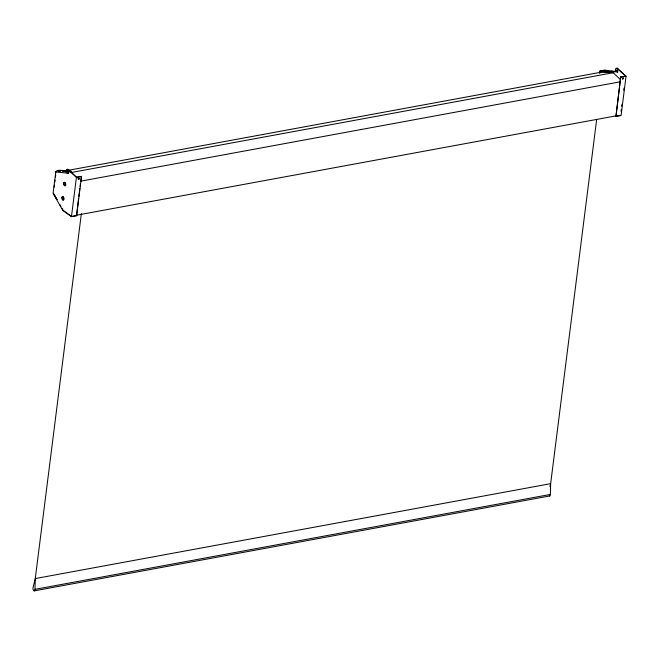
<?xml version="1.0" encoding="UTF-8"?>
<svg xmlns="http://www.w3.org/2000/svg" width="659" height="659" viewBox="0 0 659 659"><rect width="100%" height="100%" fill="white"/><g stroke="black" fill="none" stroke-linecap="round" stroke-linejoin="round"><path stroke-width="0.99" d="M596.675 119.378L550.652 483.673L35.265 578.569L33.065 587.548A1.993 0.964 79.6 0 0 33.741 590.629A1.993 0.964 79.6 0 0 34.976 589.344L35.265 578.569L81.37 213.598M549.384 495.914A1.993 0.964 79.6 0 0 550.347 494.448L550.644 483.673L549.911 486.671M66.526 170.879C64.409 171.398 56.575 168.564 55.768 171.941L66.279 173.02L66.897 172.526M55.776 171.966L53.074 193.334L62.638 210.139L71.452 216.671L76.592 215.724L81.551 176.455L76.535 177.156L68.429 169.552A3.377 1.639 79.6 0 0 67.045 169.627M54.17 187.172L54.425 185.138M54.812 182.082L55.068 180.047M55.455 176.991L55.71 174.956M71.452 216.671L76.411 177.403L68.108 169.61A3.377 1.639 79.6 0 0 66.197 172.444L66.592 172.913M76.592 215.724L78.553 198.441M78.808 196.431L79.821 188.367M80.077 186.349L80.464 183.326M80.719 181.316L81.354 176.274M599.715 72.992L599.97 70.974L604.55 70.134L615.836 71.534M599.863 73.306L600.118 71.329L605.094 70.818M617.425 68.47L625.531 76.073L620.712 76.963L615.951 116.412L621.091 115.465L626.05 76.197L617.425 68.47A3.377 1.639 79.6 0 0 615.506 71.296L615.918 71.815M615.951 116.412L620.712 76.963M621.075 111.346L621.33 109.328M621.709 106.305L621.964 104.295M623.752 90.184L624.007 88.166M78.091 178.655L78.446 178.202M622.475 78.133C625.671 78.437 620.531 79.788 623.579 78.149M56.279 171.464L56.097 171.9M58.56 171.01L60.743 170.747L59.153 170.986M64.343 171.043L602.969 71.864L613.158 72.729L620.284 79.41M67.737 172.024L71.37 171.711L69.45 171.513M599.97 70.974L610.695 72.053L615.358 71.213M600.118 71.329C601.082 72.885 625.473 71.625 610.819 71.394M70.488 172.65L613.158 72.729M76.411 177.403L81.551 176.455M620.91 77.144L626.05 76.197M80.76 181.151L620.399 81.782M75.447 215.411L617.104 115.671M72.531 216.284L76.386 215.575M616.717 116.091L620.564 115.374M34.976 589.344L550.347 494.448M34.268 590.859L549.647 495.963M60.801 170.648L58.371 171.085L60.76 170.302L64.648 171.027M63.198 210.254L61.954 208.31M63.083 210.485L62.638 210.147L71.576 216.465M57.415 170.87L60.57 170.582M611.14 71.337L613.051 71.526M69.409 171.167L71.337 171.365M604.641 70.142L605.399 70.735M622.483 79.129L623.472 78.075M79.286 178.268C76.732 180.269 81.601 178.037 78.1 179.133M54.038 194.158L55.051 195.945M56.073 197.733L57.086 199.52M53.395 193.276L56.921 199.463M59.944 204.768L60.949 206.539M617.788 71.988A1.038 0.502 79.6 0 1 616.997 71.543A1.038 0.502 79.6 0 1 617.121 70.134M617.516 70.216A1.038 0.502 79.6 0 1 617.845 70.818M615.827 71.238A3.377 1.639 79.6 0 1 615.811 70.118M616.157 68.783A3.377 1.639 79.6 0 1 617.747 68.412M66.567 170.755A3.377 1.639 79.6 0 1 66.847 169.923M68.445 171.719A1.038 0.502 79.6 0 1 68.33 173.268A1.038 0.502 79.6 0 1 67.564 172.114A1.038 0.502 79.6 0 1 68.198 171.356M62.234 198.375A1.738 0.84 79.6 0 1 63.124 196.687A1.738 0.84 79.6 0 1 63.898 199.38A1.738 0.84 79.6 0 1 62.481 199.224M63.009 170.92L64.467 170.78L63.009 170.92M63.05 171.291L64.508 171.142L63.05 171.291M606.782 70.793L608.241 70.653L606.782 70.793M606.824 71.164L608.282 71.024L606.824 71.164M616.56 70.694A1.038 0.502 79.6 0 0 617.236 72.202A1.038 0.502 79.6 0 0 617.434 70.637A1.038 0.502 79.6 0 0 616.56 70.694M67.251 171.834A1.038 0.502 79.6 0 0 67.926 173.342A1.038 0.502 79.6 0 0 68.124 171.785A1.038 0.502 79.6 0 0 67.251 171.834M64.022 183.218A1.738 0.84 79.6 0 0 65.15 185.756A1.738 0.84 79.6 0 0 65.488 183.128A1.738 0.84 79.6 0 0 64.022 183.218M63.701 183.284A1.738 0.84 79.6 0 0 64.829 185.813A1.738 0.84 79.6 0 0 65.167 183.186A1.738 0.84 79.6 0 0 63.701 183.284M61.897 197.568A1.738 0.84 79.6 0 0 63.025 200.097A1.738 0.84 79.6 0 0 63.363 197.469A1.738 0.84 79.6 0 0 61.897 197.568"/></g></svg>
